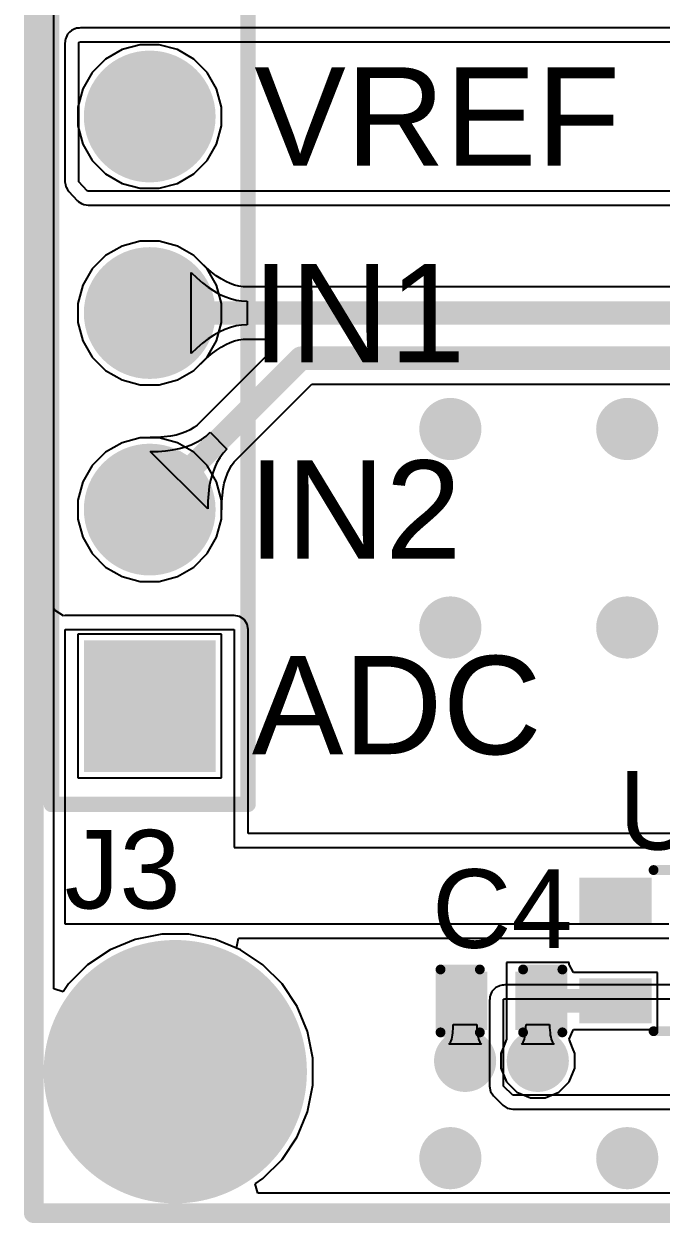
# Model space of a CAD drawing. Header units: millimetres. Extents: x -0.08 to 1.39, y -0.08 to 1.08.
# Drawn here: x -0.077 to 0.247, y -0.077 to 0.533 of the extents above; entities that cross this region are included whole.
import ezdxf

# ---------------------------------------------------------------- set-up
doc = ezdxf.new("R2010")
doc.units = ezdxf.units.MM
doc.header["$MEASUREMENT"] = 0
for name, color, linetype in [('BottomLayer', 5, 'Continuous'), ('BottomSolder', 6, 'Continuous'), ('Mechanical2', 216, 'Continuous'), ('MultiLayer', 9, 'Continuous'), ('PadHoleLayer', 156, 'Continuous'), ('TopLayer', 1, 'Continuous'), ('TopOverlay', 2, 'Continuous'), ('TopPaste', 8, 'Continuous'), ('TopSolder', 216, 'Continuous'), ('ViaHoleLayer', 16, 'Continuous')]:
    doc.layers.add(name, color=color, linetype=linetype)
doc.styles.add('Arial', font='', dxfattribs={"height": 0.2})
doc.styles.get('Arial').set_extended_font_data('Arial')

# ---------------------------------------------------------------- blocks, each defined once
blk = doc.blocks.new('SC_70_5_2')
at = {"layer": 'TopLayer'}
for points in [[(-0.0517717, 0.0330709), (-0.0230315, 0.0330709), (-0.0230315, 0.0181103), (-0.0517717, 0.0181103)], [(0.0230315, 0.0330709), (0.0517717, 0.0330709), (0.0517717, 0.0181103), (0.0230315, 0.0181103)], [(-0.0517717, 0.0074803), (-0.0230315, 0.0074803), (-0.0230315, -0.0074803), (-0.0517717, -0.0074803)], [(-0.0517717, -0.0181102), (-0.0230315, -0.0181102), (-0.0230315, -0.0330708), (-0.0517717, -0.0330708)], [(0.0230315, -0.0181102), (0.0517717, -0.0181102), (0.0517717, -0.0330708), (0.0230315, -0.0330708)]]:
    blk.add_hatch(color=1, dxfattribs=at).paths.add_polyline_path(points)
at = {"layer": 'TopPaste'}
for points in [[(-0.0517717, 0.0330709), (-0.0230315, 0.0330709), (-0.0230315, 0.0181103), (-0.0517717, 0.0181103)], [(0.0230315, 0.0330709), (0.0517717, 0.0330709), (0.0517717, 0.0181103), (0.0230315, 0.0181103)], [(-0.0517717, 0.0074803), (-0.0230315, 0.0074803), (-0.0230315, -0.0074803), (-0.0517717, -0.0074803)], [(-0.0517717, -0.0181102), (-0.0230315, -0.0181102), (-0.0230315, -0.0330708), (-0.0517717, -0.0330708)], [(0.0230315, -0.0181102), (0.0517717, -0.0181102), (0.0517717, -0.0330708), (0.0230315, -0.0330708)]]:
    blk.add_hatch(color=8, dxfattribs=at).paths.add_polyline_path(points)
at = {"layer": 'TopSolder'}
for points in [[(-0.0557717, 0.0370709), (-0.0190315, 0.0370709), (-0.0190315, 0.0141103), (-0.0557717, 0.0141103)], [(0.0190315, 0.0370709), (0.0557717, 0.0370709), (0.0557717, 0.0141103), (0.0190315, 0.0141103)], [(-0.0557717, 0.0114803), (-0.0190315, 0.0114803), (-0.0190315, -0.0114803), (-0.0557717, -0.0114803)], [(-0.0557717, -0.0141102), (-0.0190315, -0.0141102), (-0.0190315, -0.0370708), (-0.0557717, -0.0370708)], [(0.0190315, -0.0141102), (0.0557717, -0.0141102), (0.0557717, -0.0370708), (0.0190315, -0.0370708)]]:
    blk.add_hatch(color=216, dxfattribs=at).paths.add_polyline_path(points)
at = {"layer": 'TopOverlay', "const_width": 0.005}
for points in [[(0.018, 0.041), (-0.018, 0.041)], [(-0.057, 0.026), (-0.062, 0.031)], [(-0.062, 0.031), (-0.062, 0.021)], [(-0.057, 0.026), (-0.062, 0.021)], [(0.018, -0.0409999), (-0.018, -0.0409999)]]:
    blk.add_lwpolyline(points, dxfattribs=at)
at = {"layer": 'TopOverlay', "const_width": 0.0025}
for points in [[(-0.01925, 0.041, 1), (-0.01675, 0.041, 1)], [(0.01675, 0.041, 1), (0.01925, 0.041, 1)], [(-0.06325, 0.031, 1), (-0.06075, 0.031, 1)], [(-0.06325, 0.031, 1), (-0.06075, 0.031, 1)], [(-0.05825, 0.026, 1), (-0.05575, 0.026, 1)], [(-0.05825, 0.026, 1), (-0.05575, 0.026, 1)], [(-0.06325, 0.021, 1), (-0.06075, 0.021, 1)], [(-0.06325, 0.021, 1), (-0.06075, 0.021, 1)], [(-0.01925, -0.0409999, 1), (-0.01675, -0.0409999, 1)], [(0.01675, -0.0409999, 1), (0.01925, -0.0409999, 1)]]:
    blk.add_lwpolyline(points, format="xyb", close=True, dxfattribs=at)
blk = doc.blocks.new('HDR1X6__9')
at = {"layer": 'BottomLayer'}
blk.add_hatch(color=5, dxfattribs=at).paths.add_polyline_path([(-0.02952755, 0.02952755), (0.02952755, 0.02952755), (0.02952755, -0.02952755), (-0.02952755, -0.02952755)])
h = blk.add_hatch(color=5, dxfattribs=at)
edge = h.paths.add_edge_path()
edge.add_arc((0.1, 0), 0.0295275, 0, 360)
h = blk.add_hatch(color=5, dxfattribs=at)
edge = h.paths.add_edge_path()
edge.add_arc((0.2, 0), 0.0295275, 0, 360)
h = blk.add_hatch(color=5, dxfattribs=at)
edge = h.paths.add_edge_path()
edge.add_arc((0.3, 0), 0.0295275, 0, 360)
h = blk.add_hatch(color=5, dxfattribs=at)
edge = h.paths.add_edge_path()
edge.add_arc((0.4, 0), 0.0295275, 0, 360)
h = blk.add_hatch(color=5, dxfattribs=at)
edge = h.paths.add_edge_path()
edge.add_arc((0.5, 0), 0.0295275, 0, 360)
at = {"layer": 'BottomSolder'}
blk.add_hatch(color=6, dxfattribs=at).paths.add_polyline_path([(-0.03352755, 0.03352755), (0.03352755, 0.03352755), (0.03352755, -0.03352755), (-0.03352755, -0.03352755)])
h = blk.add_hatch(color=6, dxfattribs=at)
edge = h.paths.add_edge_path()
edge.add_arc((0.1, 0), 0.0335275, 0, 360)
h = blk.add_hatch(color=6, dxfattribs=at)
edge = h.paths.add_edge_path()
edge.add_arc((0.2, 0), 0.0335275, 0, 360)
h = blk.add_hatch(color=6, dxfattribs=at)
edge = h.paths.add_edge_path()
edge.add_arc((0.3, 0), 0.0335275, 0, 360)
h = blk.add_hatch(color=6, dxfattribs=at)
edge = h.paths.add_edge_path()
edge.add_arc((0.4, 0), 0.0335275, 0, 360)
h = blk.add_hatch(color=6, dxfattribs=at)
edge = h.paths.add_edge_path()
edge.add_arc((0.5, 0), 0.0335275, 0, 360)
at = {"layer": 'MultiLayer'}
blk.add_hatch(color=9, dxfattribs=at).paths.add_polyline_path([(-0.02952755, 0.02952755), (0.02952755, 0.02952755), (0.02952755, -0.02952755), (-0.02952755, -0.02952755)])
h = blk.add_hatch(color=9, dxfattribs=at)
edge = h.paths.add_edge_path()
edge.add_arc((0.1, 0), 0.0295275, 0, 360)
h = blk.add_hatch(color=9, dxfattribs=at)
edge = h.paths.add_edge_path()
edge.add_arc((0.2, 0), 0.0295275, 0, 360)
h = blk.add_hatch(color=9, dxfattribs=at)
edge = h.paths.add_edge_path()
edge.add_arc((0.3, 0), 0.0295275, 0, 360)
h = blk.add_hatch(color=9, dxfattribs=at)
edge = h.paths.add_edge_path()
edge.add_arc((0.4, 0), 0.0295275, 0, 360)
h = blk.add_hatch(color=9, dxfattribs=at)
edge = h.paths.add_edge_path()
edge.add_arc((0.5, 0), 0.0295275, 0, 360)
at = {"layer": 'PadHoleLayer'}
h = blk.add_hatch(color=156, dxfattribs=at)
edge = h.paths.add_edge_path()
edge.add_arc((0, 0), 0.0177165, 0, 360)
h = blk.add_hatch(color=156, dxfattribs=at)
edge = h.paths.add_edge_path()
edge.add_arc((0.1, 0), 0.0177165, 0, 360)
h = blk.add_hatch(color=156, dxfattribs=at)
edge = h.paths.add_edge_path()
edge.add_arc((0.2, 0), 0.0177165, 0, 360)
h = blk.add_hatch(color=156, dxfattribs=at)
edge = h.paths.add_edge_path()
edge.add_arc((0.3, 0), 0.0177165, 0, 360)
h = blk.add_hatch(color=156, dxfattribs=at)
edge = h.paths.add_edge_path()
edge.add_arc((0.4, 0), 0.0177165, 0, 360)
h = blk.add_hatch(color=156, dxfattribs=at)
edge = h.paths.add_edge_path()
edge.add_arc((0.5, 0), 0.0177165, 0, 360)
at = {"layer": 'TopLayer'}
blk.add_hatch(color=1, dxfattribs=at).paths.add_polyline_path([(-0.02952755, 0.02952755), (0.02952755, 0.02952755), (0.02952755, -0.02952755), (-0.02952755, -0.02952755)])
h = blk.add_hatch(color=1, dxfattribs=at)
edge = h.paths.add_edge_path()
edge.add_arc((0.1, 0), 0.0295275, 0, 360)
h = blk.add_hatch(color=1, dxfattribs=at)
edge = h.paths.add_edge_path()
edge.add_arc((0.2, 0), 0.0295275, 0, 360)
h = blk.add_hatch(color=1, dxfattribs=at)
edge = h.paths.add_edge_path()
edge.add_arc((0.3, 0), 0.0295275, 0, 360)
h = blk.add_hatch(color=1, dxfattribs=at)
edge = h.paths.add_edge_path()
edge.add_arc((0.4, 0), 0.0295275, 0, 360)
h = blk.add_hatch(color=1, dxfattribs=at)
edge = h.paths.add_edge_path()
edge.add_arc((0.5, 0), 0.0295275, 0, 360)
at = {"layer": 'TopSolder'}
blk.add_hatch(color=216, dxfattribs=at).paths.add_polyline_path([(-0.03352755, 0.03352755), (0.03352755, 0.03352755), (0.03352755, -0.03352755), (-0.03352755, -0.03352755)])
h = blk.add_hatch(color=216, dxfattribs=at)
edge = h.paths.add_edge_path()
edge.add_arc((0.1, 0), 0.0335275, 0, 360)
h = blk.add_hatch(color=216, dxfattribs=at)
edge = h.paths.add_edge_path()
edge.add_arc((0.2, 0), 0.0335275, 0, 360)
h = blk.add_hatch(color=216, dxfattribs=at)
edge = h.paths.add_edge_path()
edge.add_arc((0.3, 0), 0.0335275, 0, 360)
h = blk.add_hatch(color=216, dxfattribs=at)
edge = h.paths.add_edge_path()
edge.add_arc((0.4, 0), 0.0335275, 0, 360)
h = blk.add_hatch(color=216, dxfattribs=at)
edge = h.paths.add_edge_path()
edge.add_arc((0.5, 0), 0.0335275, 0, 360)
at = {"layer": 'TopOverlay', "const_width": 0.007874}
for points in [[(-0.05, 0.05), (0.55, 0.05)], [(-0.05, 0.05), (-0.05, -0.05)], [(0.55, 0.05), (0.55, -0.05)], [(-0.05, -0.05), (0.55, -0.05)]]:
    blk.add_lwpolyline(points, dxfattribs=at)
at = {"layer": 'TopOverlay', "const_width": 0.003937}
for points in [[(-0.0519685, 0.05, 1), (-0.0480315, 0.05, 1)], [(-0.0519685, 0.05, 1), (-0.0480315, 0.05, 1)], [(0.5480315, 0.05, 1), (0.5519685, 0.05, 1)], [(0.5480315, 0.05, 1), (0.5519685, 0.05, 1)], [(-0.0519685, -0.05, 1), (-0.0480315, -0.05, 1)], [(-0.0519685, -0.05, 1), (-0.0480315, -0.05, 1)], [(0.5480315, -0.05, 1), (0.5519685, -0.05, 1)], [(0.5480315, -0.05, 1), (0.5519685, -0.05, 1)]]:
    blk.add_lwpolyline(points, format="xyb", close=True, dxfattribs=at)
blk = doc.blocks.new('C___0402_12')
at = {"layer": 'TopLayer'}
for points in [[(-0.0275, -0.0125), (-0.0275, 0.0125), (-0.009499999999999998, 0.0125), (-0.009500000000000001, -0.0125)], [(0.009499999999999998, -0.0125), (0.009500000000000001, 0.0125), (0.0275, 0.0125), (0.0275, -0.0125)]]:
    blk.add_hatch(color=1, dxfattribs=at).paths.add_polyline_path(points)
at = {"layer": 'TopPaste'}
for points in [[(-0.0275, -0.0125), (-0.0275, 0.0125), (-0.009499999999999998, 0.0125), (-0.009500000000000001, -0.0125)], [(0.009499999999999998, -0.0125), (0.009500000000000001, 0.0125), (0.0275, 0.0125), (0.0275, -0.0125)]]:
    blk.add_hatch(color=8, dxfattribs=at).paths.add_polyline_path(points)
at = {"layer": 'TopSolder'}
for points in [[(-0.0298622, -0.0148622), (-0.0298622, 0.0148622), (-0.007137799999999999, 0.0148622), (-0.007137800000000001, -0.0148622)], [(0.007137799999999999, -0.0148622), (0.007137800000000001, 0.0148622), (0.0298622, 0.0148622), (0.0298622, -0.0148622)]]:
    blk.add_hatch(color=216, dxfattribs=at).paths.add_polyline_path(points)
at = {"layer": 'TopOverlay', "const_width": 0.005}
for points in [[(-0.031, -0.016), (-0.031, 0.016)], [(-0.031, 0.016), (-0.011, 0.016)], [(0.011, 0.016), (0.031, 0.016)], [(0.031, -0.016), (0.031, 0.016)], [(-0.031, -0.016), (-0.011, -0.016)], [(0.011, -0.016), (0.031, -0.016)]]:
    blk.add_lwpolyline(points, dxfattribs=at)
at = {"layer": 'TopOverlay', "const_width": 0.0025}
for points in [[(-0.03225, 0.016, 1), (-0.02975, 0.016, 1)], [(-0.03225, 0.016, 1), (-0.02975, 0.016, 1)], [(-0.01225, 0.016, 1), (-0.00975, 0.016, 1)], [(0.00975, 0.016, 1), (0.01225, 0.016, 1)], [(0.02975, 0.016, 1), (0.03225, 0.016, 1)], [(0.02975, 0.016, 1), (0.03225, 0.016, 1)], [(-0.03225, -0.016, 1), (-0.02975, -0.016, 1)], [(-0.03225, -0.016, 1), (-0.02975, -0.016, 1)], [(-0.01225, -0.016, 1), (-0.00975, -0.016, 1)], [(0.00975, -0.016, 1), (0.01225, -0.016, 1)], [(0.02975, -0.016, 1), (0.03225, -0.016, 1)], [(0.02975, -0.016, 1), (0.03225, -0.016, 1)]]:
    blk.add_lwpolyline(points, format="xyb", close=True, dxfattribs=at)

msp = doc.modelspace()

# ---------------------------------------------------------------- hatches: boundary and pattern name
at = {"layer": 'BottomLayer'}
h = msp.add_hatch(color=5, dxfattribs=at)
edge = h.paths.add_edge_path()
edge.add_arc((0.1399999, 0.3270001), 0.011811, 0, 360)
h = msp.add_hatch(color=5, dxfattribs=at)
edge = h.paths.add_edge_path()
edge.add_arc((0.2299999, 0.3270001), 0.011811, 0, 360)
h = msp.add_hatch(color=5, dxfattribs=at)
edge = h.paths.add_edge_path()
edge.add_arc((0.1399999, 0.2260001), 0.011811, 0, 360)
h = msp.add_hatch(color=5, dxfattribs=at)
edge = h.paths.add_edge_path()
edge.add_arc((0.2299999, 0.2260001), 0.011811, 0, 360)
h = msp.add_hatch(color=5, dxfattribs=at)
edge = h.paths.add_edge_path()
edge.add_arc((0, 0), 0.0629921, 0, 360)
h = msp.add_hatch(color=5, dxfattribs=at)
edge = h.paths.add_edge_path()
edge.add_arc((0.1475001, 0.0055001), 0.011811, 0, 360)
h = msp.add_hatch(color=5, dxfattribs=at)
edge = h.paths.add_edge_path()
edge.add_arc((0.1845, 0.0055), 0.011811, 0, 360)
h = msp.add_hatch(color=5, dxfattribs=at)
edge = h.paths.add_edge_path()
edge.add_arc((0.1399999, -0.0439999), 0.011811, 0, 360)
h = msp.add_hatch(color=5, dxfattribs=at)
edge = h.paths.add_edge_path()
edge.add_arc((0.2299999, -0.0439999), 0.011811, 0, 360)
at = {"layer": 'BottomSolder'}
h = msp.add_hatch(color=6, dxfattribs=at)
edge = h.paths.add_edge_path()
edge.add_arc((0.1399999, 0.3270001), 0.015811, 0, 360)
h = msp.add_hatch(color=6, dxfattribs=at)
edge = h.paths.add_edge_path()
edge.add_arc((0.2299999, 0.3270001), 0.015811, 0, 360)
h = msp.add_hatch(color=6, dxfattribs=at)
edge = h.paths.add_edge_path()
edge.add_arc((0.1399999, 0.2260001), 0.015811, 0, 360)
h = msp.add_hatch(color=6, dxfattribs=at)
edge = h.paths.add_edge_path()
edge.add_arc((0.2299999, 0.2260001), 0.015811, 0, 360)
h = msp.add_hatch(color=6, dxfattribs=at)
edge = h.paths.add_edge_path()
edge.add_arc((0, 0), 0.0669921, 0, 360)
h = msp.add_hatch(color=6, dxfattribs=at)
edge = h.paths.add_edge_path()
edge.add_arc((0.1475001, 0.0055001), 0.015811, 0, 360)
h = msp.add_hatch(color=6, dxfattribs=at)
edge = h.paths.add_edge_path()
edge.add_arc((0.1845, 0.0055), 0.015811, 0, 360)
h = msp.add_hatch(color=6, dxfattribs=at)
edge = h.paths.add_edge_path()
edge.add_arc((0.1399999, -0.0439999), 0.015811, 0, 360)
h = msp.add_hatch(color=6, dxfattribs=at)
edge = h.paths.add_edge_path()
edge.add_arc((0.2299999, -0.0439999), 0.015811, 0, 360)
at = {"layer": 'MultiLayer'}
h = msp.add_hatch(color=9, dxfattribs=at)
edge = h.paths.add_edge_path()
edge.add_arc((0, 0), 0.0629921, 0, 360)
at = {"layer": 'PadHoleLayer'}
h = msp.add_hatch(color=156, dxfattribs=at)
edge = h.paths.add_edge_path()
edge.add_arc((0, 0), 0.0433071, 0, 360)
at = {"layer": 'TopLayer'}
h = msp.add_hatch(color=1, dxfattribs=at)
edge = h.paths.add_edge_path()
edge.add_arc((0.1399999, 0.3270001), 0.011811, 0, 360)
h = msp.add_hatch(color=1, dxfattribs=at)
edge = h.paths.add_edge_path()
edge.add_arc((0.2299999, 0.3270001), 0.011811, 0, 360)
h = msp.add_hatch(color=1, dxfattribs=at)
edge = h.paths.add_edge_path()
edge.add_arc((0.1399999, 0.2260001), 0.011811, 0, 360)
h = msp.add_hatch(color=1, dxfattribs=at)
edge = h.paths.add_edge_path()
edge.add_arc((0.2299999, 0.2260001), 0.011811, 0, 360)
h = msp.add_hatch(color=1, dxfattribs=at)
edge = h.paths.add_edge_path()
edge.add_arc((0, 0), 0.0629921, 0, 360)
h = msp.add_hatch(color=1, dxfattribs=at)
edge = h.paths.add_edge_path()
edge.add_arc((0.1475001, 0.0055001), 0.011811, 0, 360)
h = msp.add_hatch(color=1, dxfattribs=at)
edge = h.paths.add_edge_path()
edge.add_arc((0.1845, 0.0055), 0.011811, 0, 360)
h = msp.add_hatch(color=1, dxfattribs=at)
edge = h.paths.add_edge_path()
edge.add_arc((0.1399999, -0.0439999), 0.011811, 0, 360)
h = msp.add_hatch(color=1, dxfattribs=at)
edge = h.paths.add_edge_path()
edge.add_arc((0.2299999, -0.0439999), 0.011811, 0, 360)
at = {"layer": 'TopSolder'}
h = msp.add_hatch(color=216, dxfattribs=at)
edge = h.paths.add_edge_path()
edge.add_arc((0.1399999, 0.3270001), 0.015811, 0, 360)
h = msp.add_hatch(color=216, dxfattribs=at)
edge = h.paths.add_edge_path()
edge.add_arc((0.2299999, 0.3270001), 0.015811, 0, 360)
h = msp.add_hatch(color=216, dxfattribs=at)
edge = h.paths.add_edge_path()
edge.add_arc((0.1399999, 0.2260001), 0.015811, 0, 360)
h = msp.add_hatch(color=216, dxfattribs=at)
edge = h.paths.add_edge_path()
edge.add_arc((0.2299999, 0.2260001), 0.015811, 0, 360)
h = msp.add_hatch(color=216, dxfattribs=at)
edge = h.paths.add_edge_path()
edge.add_arc((0, 0), 0.0669921, 0, 360)
h = msp.add_hatch(color=216, dxfattribs=at)
edge = h.paths.add_edge_path()
edge.add_arc((0.1475001, 0.0055001), 0.015811, 0, 360)
h = msp.add_hatch(color=216, dxfattribs=at)
edge = h.paths.add_edge_path()
edge.add_arc((0.1845, 0.0055), 0.015811, 0, 360)
h = msp.add_hatch(color=216, dxfattribs=at)
edge = h.paths.add_edge_path()
edge.add_arc((0.1399999, -0.0439999), 0.015811, 0, 360)
h = msp.add_hatch(color=216, dxfattribs=at)
edge = h.paths.add_edge_path()
edge.add_arc((0.2299999, -0.0439999), 0.015811, 0, 360)
at = {"layer": 'ViaHoleLayer'}
h = msp.add_hatch(color=16, dxfattribs=at)
edge = h.paths.add_edge_path()
edge.add_arc((0.1399999, 0.3270001), 0.0059055, 0, 360)
h = msp.add_hatch(color=16, dxfattribs=at)
edge = h.paths.add_edge_path()
edge.add_arc((0.2299999, 0.3270001), 0.0059055, 0, 360)
h = msp.add_hatch(color=16, dxfattribs=at)
edge = h.paths.add_edge_path()
edge.add_arc((0.1399999, 0.2260001), 0.0059055, 0, 360)
h = msp.add_hatch(color=16, dxfattribs=at)
edge = h.paths.add_edge_path()
edge.add_arc((0.2299999, 0.2260001), 0.0059055, 0, 360)
h = msp.add_hatch(color=16, dxfattribs=at)
edge = h.paths.add_edge_path()
edge.add_arc((0.1475001, 0.0055001), 0.0059055, 0, 360)
h = msp.add_hatch(color=16, dxfattribs=at)
edge = h.paths.add_edge_path()
edge.add_arc((0.1845, 0.0055), 0.0059055, 0, 360)
h = msp.add_hatch(color=16, dxfattribs=at)
edge = h.paths.add_edge_path()
edge.add_arc((0.1399999, -0.0439999), 0.0059055, 0, 360)
h = msp.add_hatch(color=16, dxfattribs=at)
edge = h.paths.add_edge_path()
edge.add_arc((0.2299999, -0.0439999), 0.0059055, 0, 360)

# ---------------------------------------------------------------- linework, layer by layer
at = {"layer": 'BottomLayer'}
for p, q in [((-0.0618047, 0.0420975), (-0.0618047, 0.8319025)), ((-0.0502758, 0.5308834), (-0.0509256, 0.5306143)), ((-0.0496895, 0.531), (-0.0502758, 0.5308834)), ((-0.0489865, 0.531), (-0.0496895, 0.531)), ((-0.0482972, 0.5311371), (-0.0489865, 0.531)), ((0.5502969, 0.5311371), (-0.0482972, 0.5311371)), ((-0.0558835, 0.5252751), (-0.0560001, 0.5246886)), ((-0.0560001, 0.5246886), (-0.056, 0.523986)), ((-0.0558833, 0.5252756), (-0.0558835, 0.5252751)), ((-0.0556142, 0.5259255), (-0.0558833, 0.5252758)), ((-0.0558833, 0.5252758), (-0.0558833, 0.5252756)), ((-0.0555938, 0.5260281), (-0.0556142, 0.5259255)), ((-0.0555357, 0.5261151), (-0.0555938, 0.5260281)), ((-0.0548181, 0.5278479), (-0.0555357, 0.5261151)), ((-0.0548179, 0.5278481), (-0.0548181, 0.5278479)), ((-0.0548177, 0.5278486), (-0.0548179, 0.5278481)), ((-0.0538336, 0.5288327), (-0.0548177, 0.5278486)), ((-0.0528492, 0.5298173), (-0.0538336, 0.5288327)), ((-0.0528487, 0.5298175), (-0.0528492, 0.5298173)), ((-0.0528485, 0.5298177), (-0.0528487, 0.5298175)), ((-0.0511156, 0.5305355), (-0.0528485, 0.5298177)), ((-0.0510284, 0.5305938), (-0.0511156, 0.5305355)), ((-0.0509256, 0.5306143), (-0.0510284, 0.5305938)), ((-0.0561371, 0.5232969), (-0.0561372, 0.4527087)), ((-0.056, 0.523986), (-0.0561371, 0.5232969)), ((-0.0490001, 0.4527087), (-0.049, 0.5232969)), ((-0.049, 0.5232969), (-0.0488834, 0.5238834)), ((-0.0488834, 0.5238834), (-0.0482972, 0.524)), ((-0.0482972, 0.524), (0.5502969, 0.524)), ((-0.0561372, 0.4527087), (-0.0558906, 0.4514689)), ((-0.0558906, 0.4514689), (-0.0556898, 0.4502217)), ((-0.0447673, 0.4481526), (-0.0490001, 0.4527087)), ((-0.0556898, 0.4502217), (-0.0556199, 0.4501083)), ((-0.0556199, 0.4501083), (-0.0555939, 0.4499775)), ((-0.0555939, 0.4499775), (-0.0548919, 0.4489268)), ((-0.0548919, 0.4489268), (-0.0542289, 0.4478509)), ((-0.0542289, 0.4478509), (-0.0499961, 0.4432948)), ((-0.0442911, 0.4479999), (-0.0447673, 0.4481526)), ((0.4545659, 0.448), (-0.0442911, 0.4479999)), ((-0.0499961, 0.4432948), (-0.0496483, 0.4430435)), ((-0.0496483, 0.4430435), (-0.0493815, 0.4427077)), ((-0.0493815, 0.4427077), (-0.0485292, 0.4422347)), ((-0.0485292, 0.4422347), (-0.0477391, 0.4416637)), ((-0.0477391, 0.4416637), (-0.0473217, 0.4415646)), ((-0.0473217, 0.4415646), (-0.0469466, 0.4413564)), ((-0.0469466, 0.4413564), (-0.0464704, 0.4412037)), ((-0.0464704, 0.4412037), (-0.0453738, 0.4410782)), ((-0.0453738, 0.4410782), (-0.0442911, 0.4408628)), ((-0.0442911, 0.4408628), (0.4545659, 0.4408629)), ((-0.017809, 0.4225276), (-0.0270992, 0.4200383)), ((-0.0081912, 0.4225276), (-0.017809, 0.4225276)), ((0.001099, 0.4200383), (-0.0081912, 0.4225276)), ((-0.0354285, 0.4152294), (-0.0422294, 0.4084285)), ((-0.0270992, 0.4200383), (-0.0354285, 0.4152294)), ((0.0094283, 0.4152294), (0.001099, 0.4200383)), ((0.0125169, 0.4121408), (0.0094283, 0.4152294)), ((0.0130563, 0.4117921), (0.0125169, 0.4121408)), ((0.0157897, 0.4091404), (0.0130563, 0.4117921)), ((0.018348, 0.4069158), (0.0157897, 0.4091404)), ((-0.0422294, 0.4084285), (-0.0470383, 0.4000992)), ((0.0080868, 0.3653308), (0.0080868, 0.4066694)), ((0.0080868, 0.4066694), (0.0109599, 0.4038822)), ((0.0109599, 0.4038822), (0.0138278, 0.4013884)), ((0.020851, 0.4049918), (0.018348, 0.4069158)), ((0.0232906, 0.4033636), (0.020851, 0.4049918)), ((0.0256642, 0.4020207), (0.0232906, 0.4033636)), ((-0.0470383, 0.4000992), (-0.0495276, 0.390809)), ((0.0138278, 0.4013884), (0.0166903, 0.399188)), ((0.0166903, 0.399188), (0.0195476, 0.397281)), ((0.0195476, 0.397281), (0.0223997, 0.3956674)), ((0.0279657, 0.4009533), (0.0256642, 0.4020207)), ((0.0301989, 0.4001463), (0.0279657, 0.4009533)), ((0.0323689, 0.3995851), (0.0301989, 0.4001463)), ((0.0344903, 0.3992553), (0.0323689, 0.3995851)), ((0.0345006, 0.3992548), (0.0344903, 0.3992553)), ((0.4218364, 0.3992548), (0.0345006, 0.3992548)), ((-0.0495276, 0.390809), (-0.0495276, 0.3811912)), ((0.0223997, 0.3956674), (0.0252464, 0.3943472)), ((0.0252464, 0.3943472), (0.0280879, 0.3933203)), ((0.0280879, 0.3933203), (0.0309241, 0.3925869)), ((0.0309241, 0.3925869), (0.033755, 0.3921468)), ((0.033755, 0.3921468), (0.0365807, 0.3920001)), ((0.0365807, 0.3920001), (0.0365807, 0.3800001)), ((-0.0495276, 0.3811912), (-0.0470383, 0.371901)), ((0.0280879, 0.3786799), (0.0252464, 0.377653)), ((0.0309241, 0.3794133), (0.0280879, 0.3786799)), ((0.033755, 0.3798534), (0.0309241, 0.3794133)), ((0.0365807, 0.3800001), (0.033755, 0.3798534)), ((0.0166903, 0.3728122), (0.0138278, 0.3706118)), ((0.0195476, 0.3747192), (0.0166903, 0.3728122)), ((0.0223997, 0.3763328), (0.0195476, 0.3747192)), ((0.0252464, 0.377653), (0.0223997, 0.3763328)), ((0.0301989, 0.3718539), (0.0323689, 0.3724151)), ((0.0323689, 0.3724151), (0.0344903, 0.3727449)), ((0.0344903, 0.3727449), (0.0345006, 0.3727454)), ((0.0345006, 0.3727454), (0.0479291, 0.3727454)), ((0.0479291, 0.3727454), (0.0500002, 0.3677454)), ((-0.0470383, 0.371901), (-0.0422294, 0.3635717)), ((0.0109599, 0.368118), (0.0080868, 0.3653308)), ((0.0138278, 0.3706118), (0.0109599, 0.368118)), ((0.0500002, 0.3677454), (0.0112148, 0.32896)), ((0.018348, 0.3650844), (0.020851, 0.3670084)), ((0.020851, 0.3670084), (0.0232915, 0.3686372)), ((0.0232915, 0.3686372), (0.0256637, 0.3699792)), ((0.0256637, 0.3699792), (0.0279661, 0.371047)), ((0.0279661, 0.371047), (0.0301989, 0.3718539)), ((-0.0422294, 0.3635717), (-0.0354285, 0.3567708)), ((0.0125169, 0.3598594), (0.0130563, 0.3602081)), ((0.0130563, 0.3602081), (0.0157897, 0.3628598)), ((0.0157897, 0.3628598), (0.018348, 0.3650844)), ((-0.0354285, 0.3567708), (-0.0270992, 0.3519619)), ((0.001099, 0.3519619), (0.0094283, 0.3567708)), ((0.0094283, 0.3567708), (0.0125169, 0.3598594)), ((-0.0270992, 0.3519619), (-0.017809, 0.3494726)), ((-0.017809, 0.3494726), (-0.0081912, 0.3494726)), ((-0.0081912, 0.3494726), (0.001099, 0.3519619)), ((0.0299598, 0.310215), (0.0694901, 0.3497453)), ((0.0694901, 0.3497453), (0.451, 0.3497453)), ((-0.0024935, 0.3233655), (-0.0056222, 0.3229563)), ((0.0003835, 0.3239394), (-0.0024935, 0.3233655)), ((0.0030108, 0.3246679), (0.0003835, 0.3239394)), ((0.005394, 0.325541), (0.0030108, 0.3246679)), ((0.0075434, 0.3265493), (0.005394, 0.325541)), ((0.0094748, 0.3276871), (0.0075434, 0.3265493)), ((0.0112074, 0.3289533), (0.0094748, 0.3276871)), ((0.0112148, 0.32896), (0.0112074, 0.3289533)), ((0.0134015, 0.3217168), (0.0157144, 0.3234073)), ((0.0157144, 0.3234073), (0.0178162, 0.3253017)), ((0.0178162, 0.3253017), (0.0263015, 0.3168164)), ((-0.0270992, 0.3200383), (-0.0354285, 0.3152294)), ((-0.017809, 0.3225276), (-0.0270992, 0.3200383)), ((-0.0134413, 0.3225276), (-0.017809, 0.3225276)), ((-0.0128132, 0.3226625), (-0.0134413, 0.3225276)), ((-0.0090048, 0.3227204), (-0.0128132, 0.3226625)), ((-0.0056222, 0.3229563), (-0.0090048, 0.3227204)), ((0.0020378, 0.3169917), (0.0051955, 0.3178673)), ((0.0051955, 0.3178673), (0.008142, 0.3189467)), ((0.008142, 0.3189467), (0.0108773, 0.3202299)), ((0.0108773, 0.3202299), (0.0134015, 0.3217168)), ((-0.0354285, 0.3152294), (-0.0422294, 0.3084285)), ((-0.0127048, 0.3155262), (-0.0087024, 0.315587)), ((0.016526, 0.2862954), (-0.0127048, 0.3155262)), ((-0.0087024, 0.315587), (-0.0049111, 0.3158515)), ((-0.0049111, 0.3158515), (-0.0013311, 0.3163197)), ((-0.0013311, 0.3163197), (0.0020378, 0.3169917)), ((0.0227166, 0.3124017), (0.0212297, 0.3098775)), ((0.0244071, 0.3147146), (0.0227166, 0.3124017)), ((0.0263015, 0.3168164), (0.0244071, 0.3147146)), ((-0.0422294, 0.3084285), (-0.0470383, 0.3000992)), ((0.0199465, 0.3071422), (0.0188671, 0.3041957)), ((0.0212297, 0.3098775), (0.0199465, 0.3071422)), ((0.0265408, 0.3043943), (0.0275489, 0.3065432)), ((0.0275489, 0.3065432), (0.0286868, 0.3084749)), ((0.0286868, 0.3084749), (0.0299536, 0.3102081)), ((0.0299536, 0.3102081), (0.0299598, 0.310215)), ((-0.0470383, 0.3000992), (-0.0495276, 0.290809)), ((0.0179915, 0.301038), (0.0173195, 0.2976691)), ((0.0188671, 0.3041957), (0.0179915, 0.301038)), ((0.0243653, 0.2965064), (0.0249393, 0.299384)), ((0.0249393, 0.299384), (0.0256677, 0.302011)), ((0.0256677, 0.302011), (0.0265408, 0.3043943)), ((0.0168513, 0.2940891), (0.0165868, 0.2902978)), ((0.0173195, 0.2976691), (0.0168513, 0.2940891)), ((0.0237202, 0.2899954), (0.0239561, 0.293378)), ((0.0239561, 0.293378), (0.0243653, 0.2965064)), ((-0.0495276, 0.290809), (-0.0495276, 0.2811912)), ((0.0165868, 0.2902978), (0.016526, 0.2862954)), ((0.0236623, 0.286187), (0.0237202, 0.2899954)), ((-0.0495276, 0.2811912), (-0.0470383, 0.271901)), ((0.0210381, 0.271901), (0.0235274, 0.2811912)), ((0.0235274, 0.2855588), (0.0236623, 0.286187)), ((0.0235274, 0.2811912), (0.0235274, 0.2855588)), ((-0.0470383, 0.271901), (-0.0422294, 0.2635717)), ((0.0162292, 0.2635717), (0.0210381, 0.271901)), ((-0.0422294, 0.2635717), (-0.0354285, 0.2567708)), ((0.0094283, 0.2567708), (0.0162292, 0.2635717)), ((-0.0354285, 0.2567708), (-0.0270992, 0.2519619)), ((0.001099, 0.2519619), (0.0094283, 0.2567708)), ((-0.0270992, 0.2519619), (-0.017809, 0.2494726)), ((-0.0081912, 0.2494726), (0.001099, 0.2519619)), ((-0.017809, 0.2494726), (-0.0081912, 0.2494726)), ((0.0235274, 0.2225276), (-0.0495276, 0.2225276)), ((-0.0495276, 0.2225276), (-0.0495276, 0.1494726)), ((0.0235274, 0.1494726), (0.0235274, 0.2225276)), ((-0.0495276, 0.1494726), (0.0235274, 0.1494726)), ((-0.020416, 0.0673024), (-0.0331537, 0.0620262)), ((-0.0068936, 0.0699921), (-0.020416, 0.0673024)), ((0.0068936, 0.0699921), (-0.0068936, 0.0699921)), ((0.020416, 0.0673024), (0.0068936, 0.0699921)), ((0.0331537, 0.0620262), (0.020416, 0.0673024)), ((-0.0331537, 0.0620262), (-0.0446174, 0.0543664)), ((0.0446174, 0.0543664), (0.0331537, 0.0620262)), ((-0.0446174, 0.0543664), (-0.0543664, 0.0446174)), ((0.0543664, 0.0446174), (0.0446174, 0.0543664)), ((-0.0543664, 0.0446174), (-0.05702, 0.0406461)), ((0.0620262, 0.0331537), (0.0543664, 0.0446174)), ((0.1631508, 0.0428173), (0.1621664, 0.0418327)), ((0.1631513, 0.0428175), (0.1631508, 0.0428173)), ((0.1631515, 0.0428177), (0.1631513, 0.0428175)), ((0.1648844, 0.0435355), (0.1631515, 0.0428177)), ((0.1649716, 0.0435938), (0.1648844, 0.0435355)), ((0.1650744, 0.0436143), (0.1649716, 0.0435938)), ((0.1657242, 0.0438834), (0.1650744, 0.0436143)), ((0.1663105, 0.044), (0.1657242, 0.0438834)), ((0.1670135, 0.044), (0.1663105, 0.044)), ((0.1677028, 0.0441371), (0.1670135, 0.044)), ((0.4778629, 0.0441371), (0.1677028, 0.0441371)), ((-0.05702, 0.0406461), (-0.0618047, 0.0420975)), ((0.16, 0.036986), (0.1598629, 0.0362969)), ((0.1601165, 0.0382751), (0.1599999, 0.0376886)), ((0.1599999, 0.0376886), (0.16, 0.036986)), ((0.1601167, 0.0382756), (0.1601165, 0.0382751)), ((0.1603858, 0.0389255), (0.1601167, 0.0382758)), ((0.1601167, 0.0382758), (0.1601167, 0.0382756)), ((0.1604062, 0.0390281), (0.1603858, 0.0389255)), ((0.1604643, 0.0391151), (0.1604062, 0.0390281)), ((0.1611819, 0.0408479), (0.1604643, 0.0391151)), ((0.1611821, 0.0408481), (0.1611819, 0.0408479)), ((0.1611823, 0.0408486), (0.1611821, 0.0408481)), ((0.1621664, 0.0418327), (0.1611823, 0.0408486)), ((0.167, 0.0362969), (0.1671166, 0.0368834)), ((0.1671166, 0.0368834), (0.1677028, 0.037)), ((0.1677028, 0.037), (0.485, 0.037)), ((0.0673024, 0.020416), (0.0620262, 0.0331537)), ((0.1598629, 0.0362969), (0.1598629, -0.0072913)), ((0.167, -0.0072913), (0.167, 0.0362969)), ((0.0699921, 0.0068936), (0.0673024, 0.020416)), ((0.0699921, -0.0068936), (0.0699921, 0.0068936)), ((0.0673024, -0.020416), (0.0699921, -0.0068936)), ((0.1598629, -0.0072913), (0.1604062, -0.0100225)), ((0.1604062, -0.0100225), (0.1619533, -0.012338)), ((0.171709, -0.0120001), (0.167, -0.0072913)), ((0.5502972, -0.012), (0.171709, -0.0120001)), ((0.1619533, -0.012338), (0.1666624, -0.0170469)), ((0.1666624, -0.0170469), (0.1689778, -0.0185939)), ((0.0620262, -0.0331537), (0.0673024, -0.020416)), ((0.1689778, -0.0185939), (0.171709, -0.0191372)), ((0.171709, -0.0191372), (0.5502972, -0.0191371)), ((0.0543664, -0.0446174), (0.0620262, -0.0331537)), ((0.0446174, -0.0543664), (0.0543664, -0.0446174)), ((0.0406462, -0.0570199), (0.0446174, -0.0543664)), ((0.0420977, -0.0618046), (0.0406462, -0.0570199)), ((1.1159024, -0.0618045), (0.0420977, -0.0618046))]:
    msp.add_line(p, q, dxfattribs=at)
at = {"layer": 'BottomLayer', "const_width": 0.012}
for points in [[(-0.0130001, 0.3860001), (0.4273267, 0.3860001)], [(-0.0130001, 0.2860001), (0.0639998, 0.363)], [(0.0639998, 0.363), (0.451, 0.363)]]:
    msp.add_lwpolyline(points, dxfattribs=at)
at = {"layer": 'BottomLayer', "const_width": 0.006}
for points in [[(-0.0160001, 0.3860001, 1), (-0.0100001, 0.3860001, 1)], [(0.0609998, 0.363, 1), (0.0669998, 0.363, 1)], [(0.0609998, 0.363, 1), (0.0669998, 0.363, 1)], [(-0.0160001, 0.2860001, 1), (-0.0100001, 0.2860001, 1)]]:
    msp.add_lwpolyline(points, format="xyb", close=True, dxfattribs=at)
at = {"layer": 'Mechanical2', "const_width": 0.01}
for points in [[(-0.0720001, -0.0719999), (-0.0720001, 0.9460002)], [(-0.0720001, -0.072), (1.2299999, -0.0719999)]]:
    msp.add_lwpolyline(points, dxfattribs=at)
at = {"layer": 'Mechanical2', "const_width": 0.005}
for points in [[(-0.0745001, -0.0719999, 1), (-0.0695001, -0.0719999, 1)], [(-0.0745001, -0.072, 1), (-0.0695001, -0.072, 1)]]:
    msp.add_lwpolyline(points, format="xyb", close=True, dxfattribs=at)
at = {"layer": 'TopLayer'}
for p, q in [((-0.0618047, 0.2355537), (-0.0618047, 0.8319025)), ((-0.0270992, 0.5200383), (-0.0354285, 0.5152294)), ((-0.017809, 0.5225276), (-0.0270992, 0.5200383)), ((-0.0081912, 0.5225276), (-0.017809, 0.5225276)), ((0.001099, 0.5200383), (-0.0081912, 0.5225276)), ((0.0094283, 0.5152294), (0.001099, 0.5200383)), ((-0.0354285, 0.5152294), (-0.0422294, 0.5084285)), ((0.0162292, 0.5084285), (0.0094283, 0.5152294)), ((-0.0422294, 0.5084285), (-0.0470383, 0.5000992)), ((0.0210381, 0.5000992), (0.0162292, 0.5084285)), ((-0.0470383, 0.5000992), (-0.0495276, 0.490809)), ((0.0235274, 0.490809), (0.0210381, 0.5000992)), ((-0.0495276, 0.490809), (-0.0495276, 0.4811912)), ((0.0235274, 0.4811912), (0.0235274, 0.490809)), ((-0.0495276, 0.4811912), (-0.0470383, 0.471901)), ((0.0210381, 0.471901), (0.0235274, 0.4811912)), ((-0.0470383, 0.471901), (-0.0422294, 0.4635717)), ((0.0162292, 0.4635717), (0.0210381, 0.471901)), ((-0.0422294, 0.4635717), (-0.0354285, 0.4567708)), ((0.0094283, 0.4567708), (0.0162292, 0.4635717)), ((-0.0354285, 0.4567708), (-0.0270992, 0.4519619)), ((-0.0270992, 0.4519619), (-0.017809, 0.4494726)), ((-0.0081912, 0.4494726), (0.001099, 0.4519619)), ((0.001099, 0.4519619), (0.0094283, 0.4567708)), ((-0.017809, 0.4494726), (-0.0081912, 0.4494726)), ((-0.017809, 0.4225276), (-0.0270992, 0.4200383)), ((-0.0081912, 0.4225276), (-0.017809, 0.4225276)), ((0.001099, 0.4200383), (-0.0081912, 0.4225276)), ((-0.0354285, 0.4152294), (-0.0422294, 0.4084285)), ((-0.0270992, 0.4200383), (-0.0354285, 0.4152294)), ((0.0094283, 0.4152294), (0.001099, 0.4200383)), ((0.0162292, 0.4084285), (0.0094283, 0.4152294)), ((-0.0422294, 0.4084285), (-0.0470383, 0.4000992)), ((0.0210381, 0.4000992), (0.0162292, 0.4084285)), ((-0.0470383, 0.4000992), (-0.0495276, 0.390809)), ((0.0235274, 0.390809), (0.0210381, 0.4000992)), ((-0.0495276, 0.390809), (-0.0495276, 0.3811912)), ((0.0235274, 0.3811912), (0.0235274, 0.390809)), ((-0.0495276, 0.3811912), (-0.0470383, 0.371901)), ((0.0210381, 0.371901), (0.0235274, 0.3811912)), ((-0.0470383, 0.371901), (-0.0422294, 0.3635717)), ((0.0162292, 0.3635717), (0.0210381, 0.371901)), ((-0.0422294, 0.3635717), (-0.0354285, 0.3567708)), ((0.0094283, 0.3567708), (0.0162292, 0.3635717)), ((-0.0354285, 0.3567708), (-0.0270992, 0.3519619)), ((0.001099, 0.3519619), (0.0094283, 0.3567708)), ((-0.0270992, 0.3519619), (-0.017809, 0.3494726)), ((-0.017809, 0.3494726), (-0.0081912, 0.3494726)), ((-0.0081912, 0.3494726), (0.001099, 0.3519619)), ((-0.0270992, 0.3200383), (-0.0354285, 0.3152294)), ((-0.017809, 0.3225276), (-0.0270992, 0.3200383)), ((-0.0081912, 0.3225276), (-0.017809, 0.3225276)), ((0.001099, 0.3200383), (-0.0081912, 0.3225276)), ((0.0094283, 0.3152294), (0.001099, 0.3200383)), ((-0.0354285, 0.3152294), (-0.0422294, 0.3084285)), ((0.0162292, 0.3084285), (0.0094283, 0.3152294)), ((-0.0422294, 0.3084285), (-0.0470383, 0.3000992)), ((0.0210381, 0.3000992), (0.0162292, 0.3084285)), ((-0.0470383, 0.3000992), (-0.0495276, 0.290809)), ((0.0235274, 0.290809), (0.0210381, 0.3000992)), ((-0.0495276, 0.290809), (-0.0495276, 0.2811912)), ((0.0235274, 0.2811912), (0.0235274, 0.290809)), ((-0.0495276, 0.2811912), (-0.0470383, 0.271901)), ((0.0210381, 0.271901), (0.0235274, 0.2811912)), ((-0.0470383, 0.271901), (-0.0422294, 0.2635717)), ((0.0162292, 0.2635717), (0.0210381, 0.271901)), ((-0.0422294, 0.2635717), (-0.0354285, 0.2567708)), ((0.0094283, 0.2567708), (0.0162292, 0.2635717)), ((-0.0354285, 0.2567708), (-0.0270992, 0.2519619)), ((0.001099, 0.2519619), (0.0094283, 0.2567708)), ((-0.0270992, 0.2519619), (-0.017809, 0.2494726)), ((-0.0081912, 0.2494726), (0.001099, 0.2519619)), ((-0.017809, 0.2494726), (-0.0081912, 0.2494726)), ((-0.0611159, 0.2346663), (-0.0618047, 0.2355537)), ((-0.0568046, 0.231977), (-0.0611159, 0.2346663)), ((-0.056, 0.2321371), (-0.0568046, 0.231977)), ((0.03, 0.2321371), (-0.056, 0.2321371)), ((0.0327312, 0.2315938), (0.03, 0.2321371)), ((0.0350467, 0.2300467), (0.0327312, 0.2315938)), ((0.0365938, 0.2277312), (0.0350467, 0.2300467)), ((0.0371371, 0.225), (0.0365938, 0.2277312)), ((-0.056, 0.075), (-0.056, 0.225)), ((-0.056, 0.225), (0.03, 0.225)), ((0.03, 0.225), (0.03, 0.114)), ((0.0371371, 0.1211371), (0.0371371, 0.225)), ((0.3488629, 0.1211371), (0.0371371, 0.1211371)), ((0.03, 0.114), (0.3527531, 0.114)), ((0.2512158, 0.075), (-0.056, 0.075)), ((0.0311338, 0.0628629), (0.0321284, 0.0678629)), ((0.0321284, 0.0678629), (0.2512158, 0.0678629)), ((0.0331537, 0.0620262), (0.0311338, 0.0628629)), ((0.0446174, 0.0543664), (0.0331537, 0.0620262)), ((0.2005, 0.0555), (0.1685, 0.0555)), ((0.1685, 0.0555), (0.1685, 0.0165001)), ((0.2005, 0.0545982), (0.2005, 0.0555)), ((0.0543664, 0.0446174), (0.0446174, 0.0543664)), ((0.2026301, 0.0504804), (0.2005, 0.0545982)), ((0.2453702, 0.0504804), (0.2026301, 0.0504804)), ((0.2453702, 0.0215198), (0.2453702, 0.0504804)), ((0.0620262, 0.0331537), (0.0543664, 0.0446174)), ((0.0673024, 0.020416), (0.0620262, 0.0331537)), ((0.0699921, 0.0068936), (0.0673024, 0.020416)), ((0.1409332, 0.0175478), (0.1411373, 0.0186041)), ((0.1411373, 0.0186041), (0.141296, 0.0197716)), ((0.141296, 0.0197716), (0.1414774, 0.0224402)), ((0.1414774, 0.0224402), (0.1415001, 0.0239413)), ((0.1415001, 0.0239413), (0.1535001, 0.0239413)), ((0.1535001, 0.0239413), (0.1535228, 0.0224402)), ((0.1535228, 0.0224402), (0.1537042, 0.0197716)), ((0.1537042, 0.0197716), (0.1538629, 0.0186041)), ((0.1538629, 0.0186041), (0.154067, 0.0175478)), ((0.1779331, 0.0175477), (0.1781372, 0.018604)), ((0.1781372, 0.018604), (0.1782959, 0.0197715)), ((0.1782959, 0.0197715), (0.1784773, 0.0224401)), ((0.1784773, 0.0224401), (0.1785, 0.0239412)), ((0.1785, 0.0239412), (0.1905, 0.0239412)), ((0.1905, 0.0239412), (0.1905227, 0.0224401)), ((0.1905227, 0.0224401), (0.1907041, 0.0197715)), ((0.1907041, 0.0197715), (0.1908628, 0.018604)), ((0.1908628, 0.018604), (0.1910669, 0.0175477)), ((0.2005001, 0.0165), (0.2022459, 0.020777)), ((0.2022459, 0.020777), (0.2026301, 0.0215198)), ((0.2026301, 0.0215198), (0.2453702, 0.0215198)), ((0.1392324, 0.0139348), (0.1396633, 0.014435)), ((0.1557678, 0.0139348), (0.1392324, 0.0139348)), ((0.1396633, 0.014435), (0.1400488, 0.0150464)), ((0.1400488, 0.0150464), (0.1403889, 0.015769)), ((0.1403889, 0.015769), (0.1406837, 0.0166028)), ((0.1406837, 0.0166028), (0.1409332, 0.0175478)), ((0.154067, 0.0175478), (0.1543165, 0.0166028)), ((0.1543165, 0.0166028), (0.1546113, 0.015769)), ((0.1546113, 0.015769), (0.1549514, 0.0150464)), ((0.1549514, 0.0150464), (0.1553369, 0.014435)), ((0.1553369, 0.014435), (0.1557678, 0.0139348)), ((0.1684999, 0.0165), (0.1668991, 0.0121631)), ((0.1685, 0.0165001), (0.1684999, 0.0165)), ((0.1762323, 0.0139347), (0.1766632, 0.0144349)), ((0.1927677, 0.0139347), (0.1762323, 0.0139347)), ((0.1766632, 0.0144349), (0.1770487, 0.0150463)), ((0.1770487, 0.0150463), (0.1773888, 0.0157689)), ((0.1773888, 0.0157689), (0.1776836, 0.0166027)), ((0.1776836, 0.0166027), (0.1779331, 0.0175477)), ((0.1910669, 0.0175477), (0.1913164, 0.0166027)), ((0.1913164, 0.0166027), (0.1916112, 0.0157689)), ((0.1916112, 0.0157689), (0.1919513, 0.0150463)), ((0.1919513, 0.0150463), (0.1923368, 0.0144349)), ((0.1923368, 0.0144349), (0.1927677, 0.0139347)), ((0.2021009, 0.0121631), (0.2005001, 0.0165)), ((0.0699921, -0.0068936), (0.0699921, 0.0068936)), ((0.1668991, 0.0121631), (0.165689, 0.0092417)), ((0.165689, 0.0092417), (0.165689, 0.0017583)), ((0.203311, 0.0092417), (0.2021009, 0.0121631)), ((0.203311, 0.0017583), (0.203311, 0.0092417)), ((0.165689, 0.0017583), (0.1685528, -0.0051556)), ((0.2004472, -0.0051556), (0.203311, 0.0017583)), ((0.1685528, -0.0051556), (0.1738444, -0.0104472)), ((0.1951556, -0.0104472), (0.2004472, -0.0051556)), ((0.0673024, -0.020416), (0.0699921, -0.0068936)), ((0.1738444, -0.0104472), (0.1807583, -0.013311)), ((0.1882417, -0.013311), (0.1951556, -0.0104472)), ((0.1807583, -0.013311), (0.1882417, -0.013311)), ((0.0620262, -0.0331537), (0.0673024, -0.020416)), ((0.0543664, -0.0446174), (0.0620262, -0.0331537)), ((0.0446174, -0.0543664), (0.0543664, -0.0446174)), ((0.0406462, -0.0570199), (0.0446174, -0.0543664)), ((0.0420977, -0.0618046), (0.0406462, -0.0570199)), ((0.3455248, -0.0618046), (0.0420977, -0.0618046))]:
    msp.add_line(p, q, dxfattribs=at)
at = {"layer": 'TopLayer', "const_width": 0.012}
for points in [[(0.1475001, 0.0055003), (0.1475001, 0.0359999)], [(0.1844999, 0.0359999), (0.1845, 0.0359998)], [(0.1845, 0.036), (0.224, 0.036)], [(0.1845, 0.0055002), (0.1845, 0.0359998)], [(0.1844999, 0.0055001), (0.1845, 0.0055002)]]:
    msp.add_lwpolyline(points, dxfattribs=at)
at = {"layer": 'TopLayer', "const_width": 0.006}
for points in [[(0.1445001, 0.0359999, 1), (0.1505001, 0.0359999, 1)], [(0.1814999, 0.0359999, 1), (0.1874999, 0.0359999, 1)], [(0.1815, 0.036, 1), (0.1875, 0.036, 1)], [(0.1815, 0.0359998, 1), (0.1875, 0.0359998, 1)], [(0.1815, 0.0359998, 1), (0.1875, 0.0359998, 1)], [(0.221, 0.036, 1), (0.227, 0.036, 1)], [(0.1445001, 0.0055003, 1), (0.1505001, 0.0055003, 1)], [(0.1814999, 0.0055001, 1), (0.1874999, 0.0055001, 1)], [(0.1815, 0.0055002, 1), (0.1875, 0.0055002, 1)], [(0.1815, 0.0055002, 1), (0.1875, 0.0055002, 1)]]:
    msp.add_lwpolyline(points, format="xyb", close=True, dxfattribs=at)

# ---------------------------------------------------------------- block references
for name, p, rotation in [('HDR1X6__9', (-0.0130001, 0.1860001), 90), ('SC_70_5_2', (0.2614017, 0.0615907), 180)]:
    msp.add_blockref(name, p, dxfattribs=dict(rotation=rotation))
msp.add_blockref('C___0402_12', (0.166, 0.036))

# ---------------------------------------------------------------- texts
at = {"layer": 'TopOverlay', "style": 'Arial'}
for s, height, p in [('VREF', 0.05, (0.0402122, 0.4610001)), ('IN1', 0.05, (0.039, 0.3610001)), ('IN2', 0.05, (0.037, 0.2610001)), ('ADC', 0.05, (0.039, 0.1615369)), ('U2', 0.04, (0.2256775, 0.1130065)), ('J3', 0.04, (-0.0563225, 0.0830065)), ('C4', 0.04, (0.1306775, 0.0630065))]:
    msp.add_text(s, height=height, dxfattribs=at).set_placement(p)

doc.saveas('drawing.dxf')
